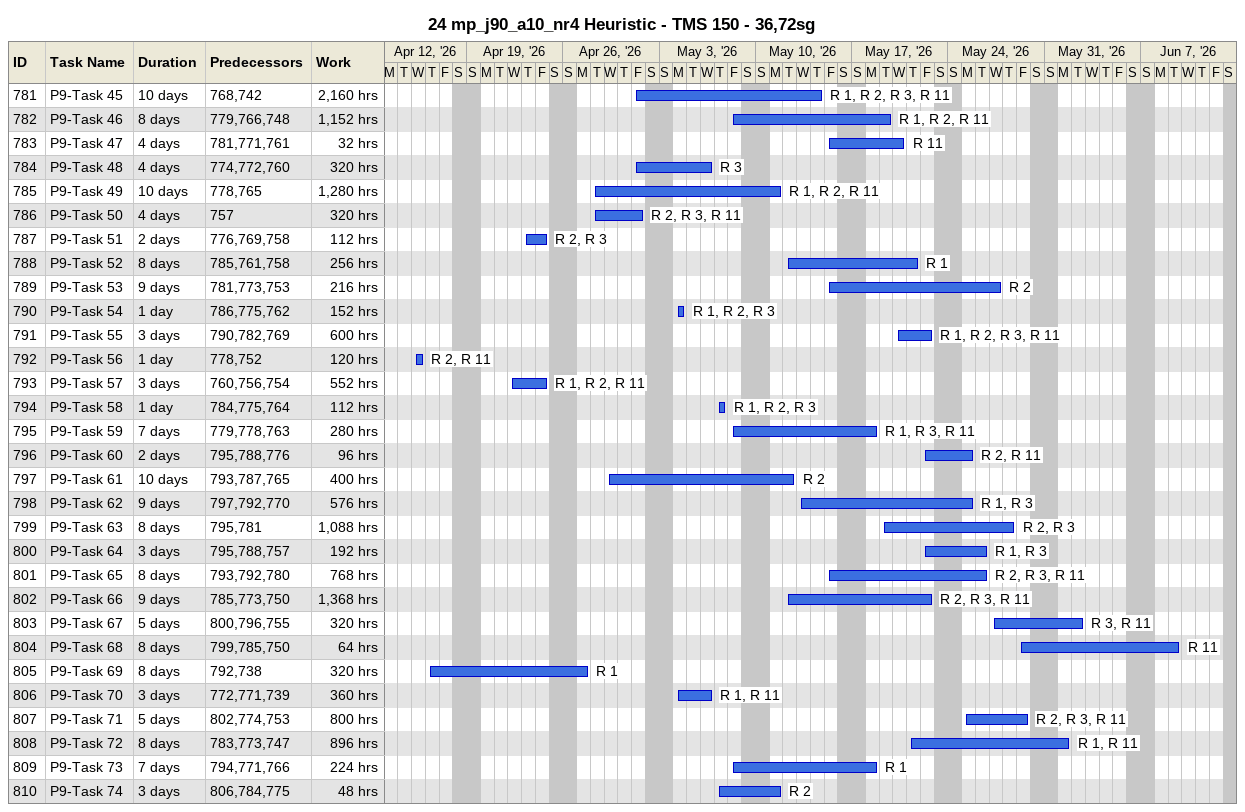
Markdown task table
24 mp_j90_a10_nr4 Heuristic - TMS 150 - 36,72sg

| ID | Task | Duration | Start | Finish | Predecessors | Resources | Work (h) |
|---|---|---|---|---|---|---|---|
| 781 | P9-Task 45 | 10d | 2026-05-01 | 2026-05-14 | 768, 742 | R 1, R 2, R 3, R 11 | 2160 |
| 782 | P9-Task 46 | 8d | 2026-05-08 | 2026-05-19 | 779, 766, 748 | R 1, R 2, R 11 | 1152 |
| 783 | P9-Task 47 | 4d | 2026-05-15 | 2026-05-20 | 781, 771, 761 | R 11 | 32 |
| 784 | P9-Task 48 | 4d | 2026-05-01 | 2026-05-06 | 774, 772, 760 | R 3 | 320 |
| 785 | P9-Task 49 | 10d | 2026-04-28 | 2026-05-11 | 778, 765 | R 1, R 2, R 11 | 1280 |
| 786 | P9-Task 50 | 4d | 2026-04-28 | 2026-05-01 | 757 | R 2, R 3, R 11 | 320 |
| 787 | P9-Task 51 | 2d | 2026-04-23 | 2026-04-24 | 776, 769, 758 | R 2, R 3 | 112 |
| 788 | P9-Task 52 | 8d | 2026-05-12 | 2026-05-21 | 785, 761, 758 | R 1 | 256 |
| 789 | P9-Task 53 | 9d | 2026-05-15 | 2026-05-27 | 781, 773, 753 | R 2 | 216 |
| 790 | P9-Task 54 | 1d | 2026-05-04 | 2026-05-04 | 786, 775, 762 | R 1, R 2, R 3 | 152 |
| 791 | P9-Task 55 | 3d | 2026-05-20 | 2026-05-22 | 790, 782, 769 | R 1, R 2, R 3, R 11 | 600 |
| 792 | P9-Task 56 | 1d | 2026-04-15 | 2026-04-15 | 778, 752 | R 2, R 11 | 120 |
| 793 | P9-Task 57 | 3d | 2026-04-22 | 2026-04-24 | 760, 756, 754 | R 1, R 2, R 11 | 552 |
| 794 | P9-Task 58 | 1d | 2026-05-07 | 2026-05-07 | 784, 775, 764 | R 1, R 2, R 3 | 112 |
| 795 | P9-Task 59 | 7d | 2026-05-08 | 2026-05-18 | 779, 778, 763 | R 1, R 3, R 11 | 280 |
| 796 | P9-Task 60 | 2d | 2026-05-22 | 2026-05-25 | 795, 788, 776 | R 2, R 11 | 96 |
| 797 | P9-Task 61 | 10d | 2026-04-29 | 2026-05-12 | 793, 787, 765 | R 2 | 400 |
| 798 | P9-Task 62 | 9d | 2026-05-13 | 2026-05-25 | 797, 792, 770 | R 1, R 3 | 576 |
| 799 | P9-Task 63 | 8d | 2026-05-19 | 2026-05-28 | 795, 781 | R 2, R 3 | 1088 |
| 800 | P9-Task 64 | 3d | 2026-05-22 | 2026-05-26 | 795, 788, 757 | R 1, R 3 | 192 |
| 801 | P9-Task 65 | 8d | 2026-05-15 | 2026-05-26 | 793, 792, 780 | R 2, R 3, R 11 | 768 |
| 802 | P9-Task 66 | 9d | 2026-05-12 | 2026-05-22 | 785, 773, 750 | R 2, R 3, R 11 | 1368 |
| 803 | P9-Task 67 | 5d | 2026-05-27 | 2026-06-02 | 800, 796, 755 | R 3, R 11 | 320 |
| 804 | P9-Task 68 | 8d | 2026-05-29 | 2026-06-09 | 799, 785, 750 | R 11 | 64 |
| 805 | P9-Task 69 | 8d | 2026-04-16 | 2026-04-27 | 792, 738 | R 1 | 320 |
| 806 | P9-Task 70 | 3d | 2026-05-04 | 2026-05-06 | 772, 771, 739 | R 1, R 11 | 360 |
| 807 | P9-Task 71 | 5d | 2026-05-25 | 2026-05-29 | 802, 774, 753 | R 2, R 3, R 11 | 800 |
| 808 | P9-Task 72 | 8d | 2026-05-21 | 2026-06-01 | 783, 773, 747 | R 1, R 11 | 896 |
| 809 | P9-Task 73 | 7d | 2026-05-08 | 2026-05-18 | 794, 771, 766 | R 1 | 224 |
| 810 | P9-Task 74 | 3d | 2026-05-07 | 2026-05-11 | 806, 784, 775 | R 2 | 48 |
